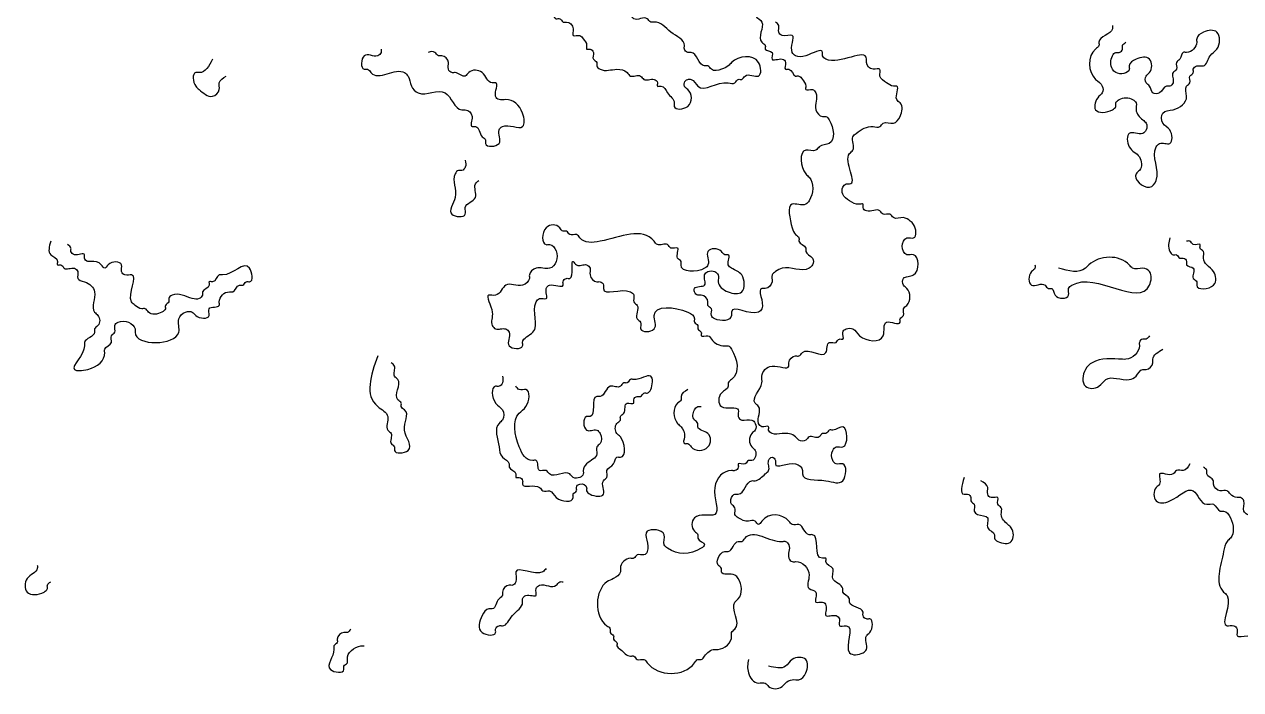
# Model space of a CAD drawing. Header units: metres. Extents: x 0 to 100, y 0 to 141.
# Drawn here: x 76.43 to 85.45, y 61.2 to 66.13 of the extents above; entities that cross this region are included whole.
import ezdxf

# ---------------------------------------------------------------- set-up
doc = ezdxf.new("R2010")
doc.units = ezdxf.units.M

msp = doc.modelspace()

# ---------------------------------------------------------------- linework, layer by layer
for points in [[(80.175, 66.725), (80.175, 66.6), (80.2, 66.575), (80.2, 66.525), (80.225, 66.5), (80.225, 66.3), (80.3, 66.3), (80.325, 66.275), (80.325, 66.25), (80.35, 66.2), (80.375, 66.175), (80.4, 66.175), (80.425, 66.15), (80.45, 66.15), (80.5, 66.1), (80.5, 66.05), (80.55, 66.05), (80.575, 66.025), (80.6, 65.975), (80.6, 65.95), (80.625, 65.95), (80.65, 65.925), (80.65, 65.875), (80.675, 65.85), (80.675, 65.825), (80.7, 65.8), (80.825, 65.8), (80.9, 65.775), (80.925, 65.75), (81, 65.75), (81.025, 65.725), (81.1, 65.725), (81.125, 65.7), (81.125, 65.675), (81.15, 65.675), (81.2, 65.625), (81.25, 65.55), (81.25, 65.525), (81.35, 65.525), (81.35, 65.65), (81.325, 65.675), (81.325, 65.7), (81.35, 65.725), (81.375, 65.725), (81.425, 65.675), (81.65, 65.7), (81.7, 65.7), (81.725, 65.725), (81.75, 65.725), (81.775, 65.75), (81.875, 65.75), (81.875, 65.85), (81.675, 65.85), (81.65, 65.825), (81.6, 65.8), (81.525, 65.8), (81.5, 65.825), (81.475, 65.825), (81.375, 65.925), (81.35, 65.925), (81.325, 65.95), (81.325, 65.975), (81.225, 66.075), (81.1, 66.15), (81.075, 66.15), (81.05, 66.175), (80.95, 66.175), (80.925, 66.2), (80.875, 66.2), (80.85, 66.225), (80.85, 66.25), (80.825, 66.275), (80.775, 66.35), (80.775, 66.375), (80.75, 66.4), (80.75, 66.45), (80.725, 66.475), (80.725, 66.5), (80.625, 66.5), (80.625, 66.425), (80.6, 66.4), (80.45, 66.425), (80.4, 66.425), (80.375, 66.45), (80.375, 66.6), (80.35, 66.625), (80.35, 66.65), (80.325, 66.675), (80.325, 66.7), (80.3, 66.7)], [(81.9, 66.35), (81.9, 66.325), (81.875, 66.3), (81.85, 66.3), (81.85, 66.2), (81.9, 66.15), (81.9, 66), (81.925, 65.975), (81.925, 65.95), (81.975, 65.925), (81.975, 65.875), (82.05, 65.875), (82.075, 65.85), (82.075, 65.8), (82.1, 65.8), (82.15, 65.75), (82.175, 65.75), (82.2, 65.725), (82.225, 65.675), (82.225, 65.65), (82.275, 65.65), (82.3, 65.625), (82.3, 65.5), (82.35, 65.45), (82.375, 65.45), (82.4, 65.425), (82.4, 65.25), (82.325, 65.225), (82.3, 65.2), (82.225, 65.2), (82.225, 65.025), (82.25, 65), (82.25, 64.825), (82.225, 64.8), (82.125, 64.8), (82.125, 64.625), (82.15, 64.575), (82.175, 64.55), (82.175, 64.525), (82.225, 64.475), (82.225, 64.45), (82.275, 64.4), (82.275, 64.35), (82.25, 64.325), (82.05, 64.325), (82, 64.3), (81.975, 64.275), (81.975, 64.225), (81.925, 64.175), (81.9, 64.175), (81.9, 64.025), (81.875, 64), (81.675, 64), (81.675, 63.975), (81.55, 63.95), (81.525, 63.975), (81.525, 64.025), (81.5, 64.05), (81.5, 64.075), (81.45, 64.125), (81.425, 64.125), (81.4, 64.15), (81.4, 64.175), (81.475, 64.2), (81.475, 64.275), (81.5, 64.3), (81.55, 64.3), (81.575, 64.275), (81.575, 64.225), (81.65, 64.15), (81.75, 64.15), (81.75, 64.275), (81.675, 64.325), (81.65, 64.35), (81.65, 64.425), (81.625, 64.425), (81.6, 64.45), (81.5, 64.45), (81.5, 64.35), (81.475, 64.325), (81.3, 64.35), (81.3, 64.375), (81.275, 64.4), (81.275, 64.475), (81.225, 64.475), (81.2, 64.5), (81.125, 64.5), (81.1, 64.525), (80.7, 64.525), (80.55, 64.55), (80.525, 64.575), (80.475, 64.575), (80.45, 64.6), (80.425, 64.6), (80.4, 64.625), (80.3, 64.625), (80.3, 64.5), (80.325, 64.5), (80.375, 64.375), (80.325, 64.325), (80.225, 64.325), (80.175, 64.275), (80.175, 64.25), (80.125, 64.2), (80, 64.2), (79.925, 64.125), (79.875, 64.125), (79.9, 64), (79.9, 63.9), (79.925, 63.875), (80, 63.875), (80.025, 63.85), (80.025, 63.75), (80.125, 63.75), (80.125, 63.775), (80.2, 63.85), (80.225, 64.075), (80.25, 64.1), (80.3, 64.1), (80.3, 64.175), (80.325, 64.2), (80.425, 64.2), (80.425, 64.225), (80.45, 64.25), (80.475, 64.25), (80.5, 64.375), (80.525, 64.35), (80.6, 64.35), (80.625, 64.325), (80.625, 64.275), (80.675, 64.225), (80.7, 64.225), (80.725, 64.2), (80.725, 64.175), (80.925, 64.15), (80.95, 64.125), (80.95, 64.075), (80.975, 64.05), (80.975, 63.95), (81, 63.925), (81, 63.875), (81.1, 63.875), (81.1, 63.975), (81.35, 64), (81.4, 63.95), (81.4, 63.925), (81.425, 63.9), (81.425, 63.875), (81.45, 63.85), (81.45, 63.825), (81.5, 63.825), (81.525, 63.8), (81.625, 63.75), (81.65, 63.75), (81.675, 63.725), (81.675, 63.5), (81.65, 63.475), (81.65, 63.45), (81.6, 63.4), (81.6, 63.3), (81.725, 63.275), (81.725, 63.225), (81.75, 63.2), (81.825, 63.2), (81.85, 63.175), (81.85, 63.125), (81.825, 63.1), (81.825, 63), (81.85, 62.975), (81.825, 62.9), (81.8, 62.9), (81.775, 62.875), (81.725, 62.875), (81.725, 62.85), (81.7, 62.825), (81.675, 62.825), (81.55, 62.7), (81.55, 62.5), (81.4, 62.475), (81.4, 62.375), (81.425, 62.35), (81.425, 62.325), (81.475, 62.275), (81.45, 62.25), (81.2, 62.25), (81.175, 62.275), (81.175, 62.35), (81.05, 62.375), (81.05, 62.225), (81.025, 62.2), (80.975, 62.2), (80.95, 62.175), (80.925, 62.175), (80.85, 62.1), (80.85, 62.075), (80.8, 62.025), (80.75, 62), (80.75, 61.675), (80.775, 61.65), (80.775, 61.625), (80.8, 61.6), (80.8, 61.575), (80.825, 61.55), (80.825, 61.525), (80.85, 61.5), (80.925, 61.45), (80.95, 61.45), (80.975, 61.425), (81.025, 61.425), (81.05, 61.4), (81.4, 61.4), (81.425, 61.425), (81.45, 61.425), (81.475, 61.45), (81.55, 61.5), (81.575, 61.5), (81.675, 61.6), (81.675, 61.625), (81.7, 61.65), (81.7, 61.85), (81.725, 61.875), (81.725, 62.025), (81.7, 62.05), (81.6, 62.075), (81.6, 62.1), (81.575, 62.125), (81.575, 62.175), (81.625, 62.225), (81.65, 62.225), (81.725, 62.3), (81.75, 62.3), (81.775, 62.325), (82.05, 62.3), (82.075, 62.3), (82.1, 62.275), (82.1, 62.175), (82.125, 62.15), (82.15, 62.15), (82.25, 62.05), (82.25, 61.95), (82.3, 61.925), (82.3, 61.85), (82.35, 61.85), (82.375, 61.825), (82.375, 61.75), (82.45, 61.75), (82.475, 61.725), (82.475, 61.675), (82.525, 61.675), (82.55, 61.475), (82.65, 61.475), (82.675, 61.5), (82.675, 61.6), (82.7, 61.625), (82.7, 61.725), (82.675, 61.725), (82.65, 61.75), (82.65, 61.775), (82.55, 61.85), (82.55, 61.875), (82.5, 61.925), (82.5, 61.95), (82.425, 62.025), (82.425, 62.1), (82.375, 62.15), (82.375, 62.175), (82.35, 62.175), (82.275, 62.35), (82.25, 62.35), (82.175, 62.425), (82.125, 62.425), (82.1, 62.45), (81.9, 62.45), (81.875, 62.425), (81.85, 62.45), (81.8, 62.45), (81.725, 62.475), (81.7, 62.5), (81.7, 62.55), (81.675, 62.575), (81.675, 62.625), (81.7, 62.65), (81.725, 62.65), (81.825, 62.75), (81.85, 62.75), (81.925, 62.8), (81.95, 62.825), (81.95, 62.9), (81.975, 62.925), (82, 62.9), (82, 62.875), (82.15, 62.875), (82.2, 62.825), (82.2, 62.8), (82.375, 62.75), (82.5, 62.75), (82.5, 62.875), (82.45, 62.875), (82.425, 62.9), (82.425, 62.975), (82.45, 63), (82.5, 63), (82.5, 63.15), (82.425, 63.125), (82.4, 63.125), (82.375, 63.1), (82.35, 63.1), (82.325, 63.075), (82.25, 63.075), (82.225, 63.05), (82.175, 63.05), (82.15, 63.075), (82.05, 63.1), (81.975, 63.1), (81.95, 63.125), (81.95, 63.15), (81.9, 63.15), (81.875, 63.175), (81.875, 63.3), (81.85, 63.325), (81.9, 63.475), (81.9, 63.525), (81.975, 63.6), (82.1, 63.6), (82.1, 63.625), (82.15, 63.675), (82.175, 63.675), (82.2, 63.7), (82.375, 63.7), (82.4, 63.775), (82.45, 63.775), (82.475, 63.8), (82.5, 63.8), (82.5, 63.85), (82.525, 63.875), (82.575, 63.875), (82.625, 63.825), (82.8, 63.825), (82.825, 63.925), (82.925, 63.925), (82.925, 63.95), (82.95, 63.975), (82.95, 64.025), (82.975, 64.05), (82.975, 64.175), (82.95, 64.2), (82.95, 64.25), (83.025, 64.275), (83.025, 64.425), (82.975, 64.425), (82.95, 64.45), (82.95, 64.525), (82.975, 64.55), (83.025, 64.55), (83.025, 64.65), (83, 64.675), (82.95, 64.7), (82.875, 64.7), (82.85, 64.725), (82.8, 64.725), (82.775, 64.75), (82.675, 64.75), (82.65, 64.775), (82.65, 64.8), (82.625, 64.8), (82.55, 64.825), (82.5, 64.875), (82.5, 64.925), (82.525, 64.95), (82.55, 64.95), (82.55, 65.175), (82.575, 65.2), (82.575, 65.3), (82.6, 65.325), (82.725, 65.375), (82.775, 65.375), (82.8, 65.4), (82.875, 65.4), (82.925, 65.45), (82.925, 65.55), (82.9, 65.575), (82.9, 65.675), (82.875, 65.675), (82.825, 65.7), (82.775, 65.75), (82.775, 65.8), (82.725, 65.8), (82.675, 65.85), (82.675, 65.875), (82.375, 65.875), (82.35, 65.9), (82.35, 65.925), (82.225, 65.9), (82.15, 65.9), (82.125, 65.925), (82.125, 66.05), (82.05, 66.05), (82.025, 66.075), (82.025, 66.125), (82, 66.15)], [(84.5, 66.125), (84.5, 66.1), (84.4, 66), (84.4, 65.975), (84.375, 65.95), (84.375, 65.725), (84.425, 65.675), (84.425, 65.625), (84.4, 65.6), (84.375, 65.5), (84.5, 65.5), (84.525, 65.525), (84.525, 65.55), (84.55, 65.575), (84.65, 65.575), (84.675, 65.55), (84.675, 65.5), (84.725, 65.425), (84.75, 65.4), (84.75, 65.35), (84.725, 65.325), (84.625, 65.325), (84.625, 65.225), (84.7, 65.15), (84.7, 65.05), (84.675, 65.025), (84.775, 64.925), (84.825, 64.975), (84.825, 65.225), (84.85, 65.25), (84.925, 65.25), (84.925, 65.35), (84.875, 65.4), (84.875, 65.475), (84.95, 65.5), (85.05, 65.6), (85.05, 65.675), (85.075, 65.7), (85.075, 65.75), (85.1, 65.775), (85.1, 65.8), (85.125, 65.825), (85.175, 65.825), (85.225, 65.9), (85.275, 65.95), (85.275, 66.075), (85.175, 66.075), (85.125, 66.025), (85.125, 66), (85.05, 65.925), (85.025, 65.925), (85, 65.875), (84.975, 65.85), (84.975, 65.8), (84.95, 65.775), (84.95, 65.7), (84.925, 65.675), (84.9, 65.675), (84.85, 65.625), (84.8, 65.625), (84.775, 65.675), (84.75, 65.7), (84.75, 65.75), (84.775, 65.775), (84.775, 65.875), (84.675, 65.875), (84.625, 65.825), (84.625, 65.8), (84.525, 65.775), (84.5, 65.8), (84.5, 65.9), (84.525, 65.925), (84.55, 65.925), (84.575, 65.95), (84.575, 65.975), (84.6, 66)], [(77.825, 65.875), (77.725, 65.775), (77.7, 65.775), (77.7, 65.675), (77.725, 65.65), (77.825, 65.6), (77.875, 65.65), (77.875, 65.7), (77.925, 65.75)], [(79.075, 65.95), (79.075, 65.925), (79.05, 65.9), (78.95, 65.9), (78.95, 65.8), (78.975, 65.8), (79, 65.775), (79.25, 65.775), (79.275, 65.75), (79.3, 65.675), (79.35, 65.625), (79.55, 65.625), (79.675, 65.5), (79.7, 65.5), (79.75, 65.45), (79.75, 65.375), (79.775, 65.375), (79.825, 65.3), (79.85, 65.275), (79.85, 65.25), (79.95, 65.25), (79.95, 65.35), (79.975, 65.375), (80.125, 65.375), (80.125, 65.475), (80, 65.575), (79.95, 65.575), (79.925, 65.6), (79.925, 65.7), (79.9, 65.7), (79.825, 65.775), (79.725, 65.775), (79.7, 65.75), (79.625, 65.775), (79.6, 65.775), (79.575, 65.8), (79.575, 65.85), (79.525, 65.9), (79.5, 65.9), (79.475, 65.925), (79.425, 65.925)], [(79.7, 65.125), (79.7, 65.075), (79.675, 65.05), (79.65, 65.05), (79.625, 65.025), (79.625, 64.85), (79.6, 64.725), (79.7, 64.725), (79.7, 64.775), (79.775, 64.85), (79.775, 64.95), (79.8, 64.975)], [(76.625, 64.525), (76.625, 64.425), (76.675, 64.375), (76.675, 64.35), (76.7, 64.35), (76.725, 64.325), (76.8, 64.325), (76.825, 64.3), (76.825, 64.25), (76.875, 64.225), (76.95, 64.15), (76.95, 64), (76.975, 63.975), (76.975, 63.9), (76.95, 63.875), (76.95, 63.85), (76.875, 63.775), (76.875, 63.75), (76.8, 63.575), (76.9, 63.575), (77.025, 63.7), (77.025, 63.725), (77.075, 63.775), (77.075, 63.825), (77.1, 63.85), (77.1, 63.9), (77.125, 63.925), (77.25, 63.875), (77.25, 63.85), (77.575, 63.85), (77.575, 63.95), (77.625, 64), (77.675, 64), (77.7, 63.975), (77.8, 63.975), (77.8, 64.025), (77.875, 64.05), (77.875, 64.075), (77.95, 64.15), (77.975, 64.15), (78.025, 64.2), (78.05, 64.2), (78.075, 64.225), (78.1, 64.225), (78.1, 64.325), (77.9, 64.275), (77.875, 64.275), (77.825, 64.225), (77.8, 64.225), (77.8, 64.2), (77.75, 64.15), (77.75, 64.125), (77.725, 64.1), (77.675, 64.1), (77.525, 64.125), (77.5, 64.1), (77.5, 64.075), (77.475, 64.05), (77.475, 64.025), (77.45, 64), (77.35, 64), (77.325, 64.025), (77.3, 64.025), (77.25, 64.05), (77.225, 64.075), (77.225, 64.275), (77.175, 64.275), (77.15, 64.3), (77.15, 64.35), (77.05, 64.35), (77.025, 64.325), (77, 64.35), (76.925, 64.375), (76.9, 64.375), (76.875, 64.4), (76.875, 64.425), (76.8, 64.425), (76.775, 64.45), (76.775, 64.475), (76.75, 64.5)], [(84.925, 64.55), (84.925, 64.45), (84.95, 64.425), (84.975, 64.425), (85, 64.4), (85.025, 64.4), (85.05, 64.375), (85.05, 64.35), (85.1, 64.325), (85.1, 64.25), (85.125, 64.225), (85.125, 64.2), (85.25, 64.2), (85.25, 64.3), (85.2, 64.35), (85.175, 64.4), (85.175, 64.45), (85.15, 64.475), (85.15, 64.5), (85.1, 64.5), (85.075, 64.525), (85.05, 64.525)], [(83.925, 64.35), (83.925, 64.325), (83.9, 64.3), (83.9, 64.2), (84, 64.2), (84.025, 64.175), (84.05, 64.175), (84.075, 64.125), (84.175, 64.125), (84.175, 64.175), (84.2, 64.2), (84.775, 64.2), (84.775, 64.3), (84.725, 64.325), (84.65, 64.325), (84.625, 64.35), (84.325, 64.35), (84.3, 64.325), (84.1, 64.325)], [(84.775, 63.825), (84.75, 63.8), (84.725, 63.8), (84.7, 63.775), (84.7, 63.75), (84.6, 63.65), (84.575, 63.65), (84.35, 63.625), (84.3, 63.575), (84.3, 63.45), (84.4, 63.45), (84.45, 63.5), (84.625, 63.5), (84.675, 63.525), (84.725, 63.575), (84.75, 63.575), (84.8, 63.625), (84.8, 63.65), (84.875, 63.725)], [(79.05, 63.675), (79.05, 63.3), (79.125, 63.225), (79.125, 63.125), (79.15, 63.1), (79.15, 63.025), (79.175, 63), (79.175, 62.975), (79.275, 62.975), (79.25, 63.125), (79.25, 63.275), (79.225, 63.3), (79.225, 63.325), (79.2, 63.35), (79.2, 63.5), (79.175, 63.525), (79.175, 63.6), (79.15, 63.625)], [(79.975, 63.525), (79.975, 63.475), (79.95, 63.45), (79.925, 63.45), (79.925, 63.325), (79.975, 63.275), (79.975, 63.2), (79.95, 63.175), (79.95, 63), (79.975, 62.925), (80.025, 62.875), (80.025, 62.85), (80.075, 62.8), (80.075, 62.775), (80.1, 62.775), (80.125, 62.75), (80.125, 62.725), (80.25, 62.7), (80.275, 62.675), (80.325, 62.675), (80.375, 62.625), (80.5, 62.625), (80.5, 62.65), (80.525, 62.675), (80.525, 62.7), (80.55, 62.725), (80.6, 62.7), (80.6, 62.675), (80.625, 62.65), (80.725, 62.65), (80.725, 62.75), (80.75, 62.775), (80.75, 62.825), (80.8, 62.875), (80.825, 62.925), (80.85, 62.925), (80.85, 63.075), (80.825, 63.1), (80.825, 63.175), (80.85, 63.2), (80.85, 63.225), (80.875, 63.25), (80.9, 63.325), (80.95, 63.325), (80.95, 63.35), (80.975, 63.375), (81, 63.375), (81.025, 63.4), (81.05, 63.4), (81.075, 63.425), (81.075, 63.525), (80.95, 63.5), (80.925, 63.5), (80.9, 63.475), (80.875, 63.475), (80.85, 63.45), (80.775, 63.45), (80.7, 63.375), (80.675, 63.375), (80.625, 63.225), (80.6, 63.225), (80.6, 63.125), (80.675, 63.125), (80.7, 63.1), (80.7, 63.025), (80.675, 63), (80.675, 62.95), (80.6, 62.875), (80.575, 62.825), (80.575, 62.8), (80.55, 62.775), (80.5, 62.775), (80.475, 62.8), (80.325, 62.8), (80.3, 62.825), (80.25, 62.825), (80.225, 62.9), (80.2, 62.9), (80.1, 63), (80.1, 63.25), (80.15, 63.3), (80.15, 63.425), (80.1, 63.425), (80.075, 63.45)], [(81.35, 63.425), (81.3, 63.375), (81.3, 63.35), (81.275, 63.325), (81.275, 63.175), (81.3, 63.15), (81.325, 63.075), (81.325, 63.025), (81.35, 63.025), (81.375, 63), (81.5, 63), (81.5, 63.1), (81.425, 63.15), (81.425, 63.175), (81.4, 63.2), (81.4, 63.275), (81.425, 63.3), (81.45, 63.3)], [(85.075, 62.875), (85.025, 62.825), (84.975, 62.825), (84.95, 62.8), (84.85, 62.8), (84.85, 62.725), (84.825, 62.7), (84.825, 62.6), (84.925, 62.6), (85.1, 62.675), (85.2, 62.575), (85.25, 62.575), (85.3, 62.525), (85.325, 62.525), (85.375, 62.475), (85.375, 62.325), (85.35, 62.3), (85.325, 62.225), (85.325, 61.925), (85.35, 61.9), (85.35, 61.675), (85.4, 61.675), (85.425, 61.65), (85.425, 61.6), (85.5, 61.6), (85.55, 61.575), (85.575, 61.55), (85.725, 61.55), (85.75, 61.525), (85.85, 61.525), (85.85, 61.575), (85.875, 61.6), (85.95, 61.6), (86.05, 61.625), (86.05, 61.65), (86.075, 61.675), (86.1, 61.675), (86.15, 61.725), (86.3, 61.725), (86.3, 61.825), (86.25, 61.825), (86.225, 62.275), (86.2, 62.3), (86.2, 62.35), (86.125, 62.425), (86.1, 62.425), (86, 62.525), (85.975, 62.525), (85.95, 62.55), (85.725, 62.525), (85.575, 62.525), (85.55, 62.5), (85.5, 62.5), (85.475, 62.525), (85.475, 62.6), (85.45, 62.625), (85.425, 62.625), (85.375, 62.65), (85.35, 62.675), (85.3, 62.675), (85.25, 62.725), (85.25, 62.75), (85.2, 62.8), (85.2, 62.825), (85.175, 62.85)], [(83.4, 62.775), (83.4, 62.65), (83.425, 62.65), (83.45, 62.625), (83.45, 62.6), (83.475, 62.575), (83.475, 62.525), (83.5, 62.5), (83.575, 62.475), (83.575, 62.4), (83.625, 62.35), (83.625, 62.325), (83.65, 62.3), (83.75, 62.3), (83.75, 62.4), (83.725, 62.425), (83.675, 62.5), (83.675, 62.55), (83.65, 62.575), (83.65, 62.625), (83.6, 62.625), (83.575, 62.65), (83.575, 62.7), (83.525, 62.75)], [(76.525, 62.125), (76.525, 62.1), (76.45, 62.025), (76.45, 61.925), (76.575, 61.925), (76.6, 61.95), (76.6, 61.975), (76.625, 62)], [(80.3, 62.1), (80.275, 62.075), (80.075, 62.075), (80.075, 62), (80.05, 61.975), (80.025, 61.975), (79.975, 61.925), (79.975, 61.9), (79.95, 61.875), (79.9, 61.8), (79.875, 61.8), (79.825, 61.75), (79.825, 61.625), (79.925, 61.625), (79.925, 61.65), (79.95, 61.675), (79.975, 61.675), (80.05, 61.75), (80.125, 61.85), (80.125, 61.875), (80.15, 61.9), (80.225, 61.9), (80.225, 61.95), (80.25, 61.975), (80.375, 61.975), (80.4, 62), (80.425, 62)], [(78.85, 61.65), (78.825, 61.625), (78.8, 61.625), (78.75, 61.575), (78.75, 61.55), (78.725, 61.525), (78.725, 61.5), (78.7, 61.35), (78.8, 61.35), (78.8, 61.375), (78.825, 61.4), (78.825, 61.425), (78.925, 61.525), (78.95, 61.525)], [(81.8, 61.425), (81.8, 61.325), (81.875, 61.25), (81.925, 61.25), (81.95, 61.225), (82.05, 61.225), (82.075, 61.25), (82.125, 61.275), (82.175, 61.275), (82.225, 61.325), (82.225, 61.425), (82.125, 61.425), (82.075, 61.375), (81.95, 61.375)]]:
    msp.add_spline(points, degree=3)

doc.saveas('drawing.dxf')
